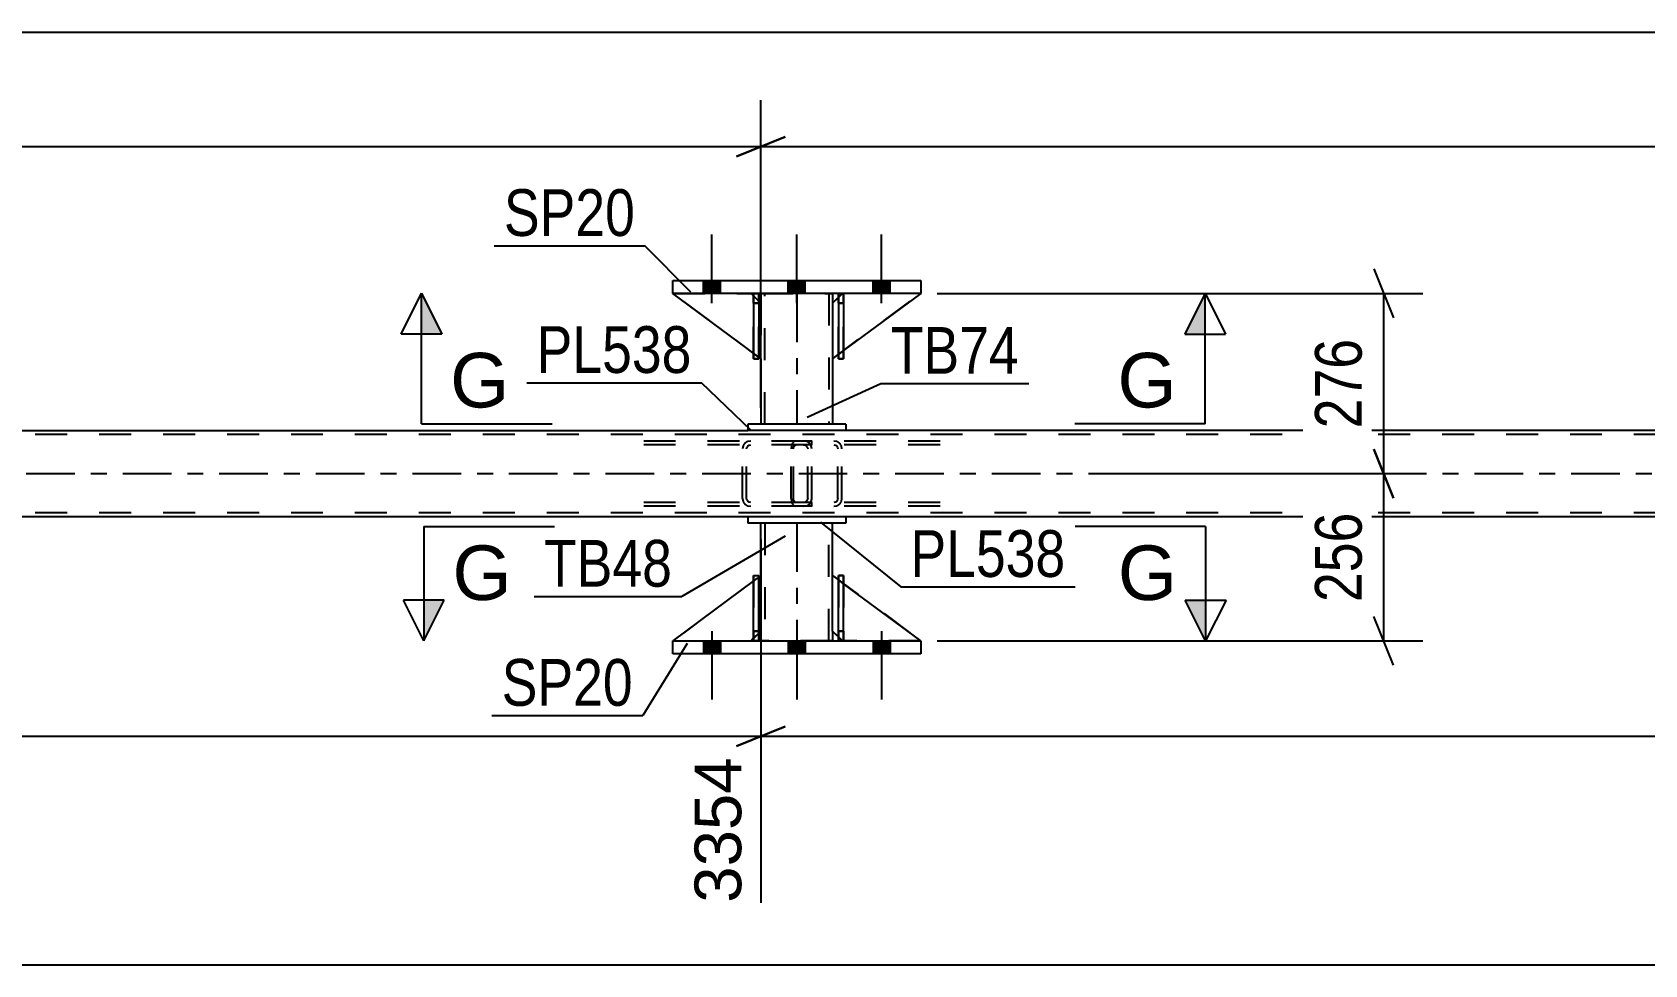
# Model space of a CAD drawing. Header units: millimetres. Extents: x 0 to 841, y 0 to 594.
# Drawn here: x 196.6 to 295.4, y 201.8 to 258.9 of the extents above; entities that cross this region are included whole.
import ezdxf

# ---------------------------------------------------------------- set-up
doc = ezdxf.new("R2010")
doc.units = ezdxf.units.MM
doc.linetypes.add('DXK_LINE_DOT2', pattern=[3.9198, 1.9599, -1.9599])
doc.linetypes.add('DXK_LINE_DOT3', pattern=[5.9187, 2.979, -0.9799, 0.9799, -0.9799])
doc.styles.add('Arial', font='ARIAL.TTF', dxfattribs={"height": 0.2})
doc.styles.add('Arial Narrow', font='ARIALN.TTF', dxfattribs={"height": 0.2})

# ---------------------------------------------------------------- blocks, each defined once
blk = doc.blocks.new('Part-318891418-4089 - 3954')
at = {"color": 2, "linetype": 'Continuous'}
for p, q in [((235.858, 221.656), (235.858, 221.656)), ((235.858, 220.856), (235.858, 221.656)), ((235.858, 221.656), (251.058, 221.656)), ((251.058, 221.656), (251.058, 221.656)), ((251.058, 221.656), (251.058, 220.856)), ((235.858, 220.856), (235.858, 220.856)), ((251.058, 220.856), (235.858, 220.856)), ((251.058, 220.856), (251.058, 220.856))]:
    blk.add_line(p, q, dxfattribs=at)
at = {"color": 7, "linetype": 'DXK_LINE_DOT2'}
for p, q in [((235.858, 220.856), (235.858, 221.656)), ((251.058, 221.656), (251.058, 220.856))]:
    blk.add_line(p, q, dxfattribs=at)
blk = doc.blocks.new('Part-318891418-4037 - 3954')
at = {"color": 2, "linetype": 'Continuous'}
for p, q in [((107.164, 234.536), (240.458, 234.536)), ((495.672, 234.536), (246.458, 234.536)), ((763.192, 229.256), (107.164, 229.256))]:
    blk.add_line(p, q, dxfattribs=at)
at = {"color": 7, "linetype": 'DXK_LINE_DOT2'}
for p, q in [((763.192, 234.296), (107.164, 234.296)), ((246.458, 234.536), (240.458, 234.536)), ((763.192, 229.496), (107.164, 229.496))]:
    blk.add_line(p, q, dxfattribs=at)
at = {"color": 7, "linetype": 'DXK_LINE_DOT3'}
blk.add_line((107.448, 231.896), (763.192, 231.896), dxfattribs=at)
blk = doc.blocks.new('Bolt-318891418-3974 - 3954')
at = {"linetype": 'Continuous'}
for points in [[(238.778, 243.736), (237.738, 243.736), (237.738, 242.936), (238.778, 242.936)], [(238.778, 243.736), (237.738, 243.736), (237.738, 242.936), (238.778, 242.936)], [(238.778, 243.736), (237.738, 243.736), (237.738, 242.936), (238.778, 242.936)], [(243.978, 243.736), (242.938, 243.736), (242.938, 242.936), (243.978, 242.936)], [(243.978, 243.736), (242.938, 243.736), (242.938, 242.936), (243.978, 242.936)], [(249.178, 243.736), (248.138, 243.736), (248.138, 242.936), (249.178, 242.936)], [(249.178, 243.736), (248.138, 243.736), (248.138, 242.936), (249.178, 242.936)], [(249.178, 243.736), (248.138, 243.736), (248.138, 242.936), (249.178, 242.936)]]:
    blk.add_hatch(color=1, dxfattribs=at).paths.add_polyline_path(points)
at = {"color": 1, "linetype": 'Continuous'}
for p, q in [((238.258, 242.336), (238.258, 246.536)), ((238.258, 242.336), (238.258, 246.536)), ((238.258, 242.336), (238.258, 246.536)), ((243.458, 242.336), (243.458, 246.536)), ((243.458, 242.336), (243.458, 246.536)), ((248.658, 242.336), (248.658, 246.536)), ((248.658, 242.336), (248.658, 246.536)), ((248.658, 242.336), (248.658, 246.536)), ((237.738, 242.936), (237.738, 243.736)), ((237.738, 242.936), (237.738, 243.736)), ((237.738, 242.936), (237.738, 243.736)), ((238.778, 242.936), (238.778, 243.736)), ((238.778, 242.936), (238.778, 243.736)), ((238.778, 242.936), (238.778, 243.736)), ((242.938, 242.936), (242.938, 243.736)), ((242.938, 242.936), (242.938, 243.736)), ((243.978, 242.936), (243.978, 243.736)), ((243.978, 242.936), (243.978, 243.736)), ((248.138, 242.936), (248.138, 243.736)), ((248.138, 242.936), (248.138, 243.736)), ((248.138, 242.936), (248.138, 243.736)), ((249.178, 242.936), (249.178, 243.736)), ((249.178, 242.936), (249.178, 243.736)), ((249.178, 242.936), (249.178, 243.736))]:
    blk.add_line(p, q, dxfattribs=at)
blk = doc.blocks.new('Bolt-318891418-3975 - 3954')
at = {"linetype": 'Continuous'}
for points in [[(237.738, 220.856), (238.778, 220.856), (238.778, 221.656), (237.738, 221.656)], [(237.738, 220.856), (238.778, 220.856), (238.778, 221.656), (237.738, 221.656)], [(237.738, 220.856), (238.778, 220.856), (238.778, 221.656), (237.738, 221.656)], [(242.938, 220.856), (243.978, 220.856), (243.978, 221.656), (242.938, 221.656)], [(242.938, 220.856), (243.978, 220.856), (243.978, 221.656), (242.938, 221.656)], [(248.138, 220.856), (249.178, 220.856), (249.178, 221.656), (248.138, 221.656)], [(248.138, 220.856), (249.178, 220.856), (249.178, 221.656), (248.138, 221.656)], [(248.138, 220.856), (249.178, 220.856), (249.178, 221.656), (248.138, 221.656)]]:
    blk.add_hatch(color=1, dxfattribs=at).paths.add_polyline_path(points)
at = {"color": 1, "linetype": 'Continuous'}
for p, q in [((237.738, 221.656), (237.738, 220.856)), ((237.738, 221.656), (237.738, 220.856)), ((237.738, 221.656), (237.738, 220.856)), ((238.258, 222.256), (238.258, 218.056)), ((238.258, 222.256), (238.258, 218.056)), ((238.258, 222.256), (238.258, 218.056)), ((238.778, 221.656), (238.778, 220.856)), ((238.778, 221.656), (238.778, 220.856)), ((238.778, 221.656), (238.778, 220.856)), ((242.938, 221.656), (242.938, 220.856)), ((242.938, 221.656), (242.938, 220.856)), ((243.458, 222.256), (243.458, 218.056)), ((243.458, 222.256), (243.458, 218.056)), ((243.978, 221.656), (243.978, 220.856)), ((243.978, 221.656), (243.978, 220.856)), ((248.138, 221.656), (248.138, 220.856)), ((248.138, 221.656), (248.138, 220.856)), ((248.138, 221.656), (248.138, 220.856)), ((248.658, 222.256), (248.658, 218.056)), ((248.658, 222.256), (248.658, 218.056)), ((248.658, 222.256), (248.658, 218.056)), ((249.178, 221.656), (249.178, 220.856)), ((249.178, 221.656), (249.178, 220.856)), ((249.178, 221.656), (249.178, 220.856))]:
    blk.add_line(p, q, dxfattribs=at)
blk = doc.blocks.new('Part-318891418-4092 - 3954')
at = {"color": 7, "linetype": 'DXK_LINE_DOT2'}
for p, q in [((240.812, 225.656), (241.132, 225.656)), ((240.812, 222.256), (240.812, 225.656)), ((240.812, 225.656), (240.812, 221.656)), ((241.132, 225.656), (241.132, 222.256)), ((241.132, 221.656), (241.132, 225.562)), ((241.132, 222.256), (240.812, 222.256)), ((240.812, 221.656), (240.812, 222.256)), ((241.132, 221.656), (240.812, 221.656)), ((241.132, 222.256), (241.132, 221.656)), ((241.132, 221.656), (241.132, 221.656))]:
    blk.add_line(p, q, dxfattribs=at)
blk = doc.blocks.new('Part-318891418-4181 - 3954')
at = {"color": 7, "linetype": 'DXK_LINE_DOT2'}
for p, q in [((240.812, 242.336), (240.812, 242.936)), ((240.812, 242.936), (240.812, 242.936)), ((240.812, 242.936), (240.812, 238.936)), ((240.812, 242.936), (241.132, 242.936)), ((240.812, 238.936), (240.812, 242.336)), ((240.812, 242.336), (241.132, 242.336)), ((241.132, 242.936), (241.132, 242.336)), ((241.132, 238.936), (241.132, 242.936)), ((241.132, 242.336), (241.132, 238.936)), ((240.812, 238.936), (241.132, 238.936))]:
    blk.add_line(p, q, dxfattribs=at)
blk = doc.blocks.new('Part-318891418-4104 - 3954')
at = {"color": 2, "linetype": 'Continuous'}
for p, q in [((246.458, 229.256), (240.458, 229.256)), ((240.458, 229.256), (240.458, 228.856)), ((246.458, 228.856), (240.458, 228.856)), ((246.458, 229.256), (246.458, 228.856))]:
    blk.add_line(p, q, dxfattribs=at)
blk = doc.blocks.new('Part-318891418-4084 - 3954')
at = {"color": 2, "linetype": 'Continuous'}
for p, q in [((235.858, 242.936), (235.858, 243.736)), ((235.858, 243.736), (251.058, 243.736)), ((251.058, 243.736), (251.058, 242.936)), ((251.058, 242.936), (235.858, 242.936))]:
    blk.add_line(p, q, dxfattribs=at)
blk = doc.blocks.new('Part-318891418-4195 - 3954')
at = {"color": 7, "linetype": 'DXK_LINE_DOT2'}
for p, q in [((243.876, 233.896), (233.021, 233.896)), ((243.876, 233.656), (233.021, 233.656)), ((240.169, 233.6), (240.13, 233.416)), ((240.13, 230.376), (240.13, 233.416)), ((240.385, 233.416), (240.405, 233.508)), ((240.385, 230.376), (240.385, 233.416)), ((240.405, 233.508), (240.46, 233.586)), ((240.641, 233.896), (240.445, 233.86)), ((240.46, 233.586), (240.543, 233.638)), ((240.543, 233.638), (240.641, 233.656)), ((244.071, 233.86), (243.876, 233.896)), ((243.876, 233.656), (243.973, 233.638)), ((243.973, 233.638), (244.056, 233.586)), ((244.056, 233.586), (244.112, 233.508)), ((244.112, 233.508), (244.131, 233.416)), ((244.131, 230.376), (244.131, 233.416)), ((244.386, 233.416), (244.348, 233.6)), ((244.386, 230.376), (244.386, 233.416)), ((240.13, 230.376), (240.169, 230.193)), ((240.405, 230.284), (240.385, 230.376)), ((244.131, 230.376), (244.112, 230.284)), ((244.348, 230.193), (244.386, 230.376)), ((243.876, 230.136), (233.021, 230.136)), ((243.876, 229.896), (233.021, 229.896)), ((240.46, 230.207), (240.405, 230.284)), ((240.445, 229.933), (240.641, 229.896)), ((240.543, 230.155), (240.46, 230.207)), ((240.641, 230.136), (240.543, 230.155)), ((243.973, 230.155), (243.876, 230.136)), ((243.876, 229.896), (244.071, 229.933)), ((244.056, 230.207), (243.973, 230.155)), ((244.112, 230.284), (244.056, 230.207))]:
    blk.add_line(p, q, dxfattribs=at)
for centre, start, end in [((240.621, 233.395), 110.75833, 155.68006), ((243.895, 233.395), 24.31994, 69.24167), ((240.621, 230.397), 204.31994, 249.24167), ((243.895, 230.397), 290.75833, 335.68006)]:
    blk.add_arc(centre, 0.496, start, end, dxfattribs=at)
blk = doc.blocks.new('Part-318891418-4090 - 3954')
at = {"color": 7, "linetype": 'DXK_LINE_DOT2'}
for p, q in [((246.258, 242.937), (245.658, 242.337)), ((245.658, 238.937), (251.058, 242.937)), ((245.658, 242.337), (245.658, 238.937)), ((251.058, 242.937), (246.258, 242.937))]:
    blk.add_line(p, q, dxfattribs=at)
blk = doc.blocks.new('Part-318891418-4091 - 3954')
at = {"color": 2, "linetype": 'Continuous'}
for p, q in [((246.012, 242.69), (245.658, 242.337)), ((245.658, 242.337), (245.658, 238.937)), ((251.058, 242.936), (246.331, 239.435)), ((245.658, 238.937), (246.011, 239.198))]:
    blk.add_line(p, q, dxfattribs=at)
at = {"color": 7, "linetype": 'DXK_LINE_DOT2'}
for p, q in [((246.258, 242.937), (246.012, 242.69)), ((251.058, 242.937), (246.258, 242.937)), ((251.058, 242.936), (251.058, 242.937)), ((251.058, 242.937), (251.058, 242.936)), ((246.331, 239.435), (246.011, 239.198))]:
    blk.add_line(p, q, dxfattribs=at)
blk = doc.blocks.new('Part-318891418-4093 - 3954')
at = {"color": 2, "linetype": 'Continuous'}
for p, q in [((246.012, 221.656), (246.011, 225.656)), ((246.011, 225.656), (246.331, 225.656)), ((246.332, 221.656), (246.331, 225.656)), ((246.011, 221.656), (246.012, 221.656)), ((246.332, 221.656), (246.012, 221.656))]:
    blk.add_line(p, q, dxfattribs=at)
at = {"color": 7, "linetype": 'DXK_LINE_DOT2'}
for p, q in [((246.011, 225.656), (246.011, 222.256)), ((246.331, 222.256), (246.331, 225.656)), ((246.011, 222.256), (246.011, 221.656)), ((246.011, 222.256), (246.331, 222.256)), ((246.012, 221.656), (246.011, 221.656)), ((246.012, 221.656), (246.012, 221.656)), ((246.331, 221.656), (246.331, 222.256)), ((246.332, 221.656), (246.332, 221.656))]:
    blk.add_line(p, q, dxfattribs=at)
blk = doc.blocks.new('Part-318891418-4094 - 3954')
at = {"color": 2, "linetype": 'Continuous'}
for p, q in [((240.812, 221.656), (240.812, 225.656)), ((240.812, 225.656), (241.132, 225.656)), ((241.132, 221.656), (241.132, 225.656)), ((240.812, 221.656), (240.812, 221.656)), ((241.132, 221.656), (240.812, 221.656))]:
    blk.add_line(p, q, dxfattribs=at)
at = {"color": 7, "linetype": 'DXK_LINE_DOT2'}
for p, q in [((240.812, 225.656), (240.812, 222.256)), ((241.132, 222.256), (241.132, 225.656)), ((240.812, 222.256), (240.812, 221.656)), ((240.812, 222.256), (241.132, 222.256)), ((240.812, 221.656), (240.812, 221.656)), ((240.812, 221.656), (240.812, 221.656)), ((241.132, 221.656), (241.132, 222.256)), ((241.132, 221.656), (241.132, 221.656))]:
    blk.add_line(p, q, dxfattribs=at)
blk = doc.blocks.new('Part-318891418-4099 - 3954')
at = {"color": 2, "linetype": 'Continuous'}
for p, q in [((241.258, 225.656), (241.258, 228.856)), ((245.658, 225.656), (245.658, 228.856)), ((241.258, 221.656), (241.258, 222.256)), ((245.658, 222.256), (245.658, 221.656))]:
    blk.add_line(p, q, dxfattribs=at)
at = {"color": 7, "linetype": 'DXK_LINE_DOT2'}
for p, q in [((245.658, 228.856), (241.258, 228.856)), ((241.498, 228.856), (241.498, 221.656)), ((245.418, 221.656), (245.418, 228.856)), ((241.258, 222.256), (241.258, 225.656)), ((245.658, 222.256), (245.658, 225.656)), ((245.658, 221.656), (241.258, 221.656))]:
    blk.add_line(p, q, dxfattribs=at)
at = {"color": 7, "linetype": 'DXK_LINE_DOT3'}
blk.add_line((243.458, 228.856), (243.458, 221.656), dxfattribs=at)
blk = doc.blocks.new('Part-318891418-4109 - 3954')
at = {"color": 2, "linetype": 'Continuous'}
for p, q in [((246.458, 234.936), (240.458, 234.936)), ((240.458, 234.936), (240.458, 234.536)), ((246.458, 234.536), (240.458, 234.536)), ((246.458, 234.936), (246.458, 234.536))]:
    blk.add_line(p, q, dxfattribs=at)
blk = doc.blocks.new('Part-318891418-4140 - 3954')
at = {"color": 2, "linetype": 'Continuous'}
for p, q in [((241.258, 242.936), (241.258, 242.337)), ((245.658, 242.936), (245.658, 242.336)), ((241.258, 238.937), (241.258, 234.936)), ((245.658, 238.936), (245.658, 234.936))]:
    blk.add_line(p, q, dxfattribs=at)
at = {"color": 7, "linetype": 'DXK_LINE_DOT2'}
for p, q in [((241.258, 242.936), (245.658, 242.936)), ((241.258, 242.337), (241.258, 238.937)), ((241.498, 234.936), (241.498, 242.936)), ((245.418, 242.936), (245.418, 234.936)), ((245.658, 242.336), (245.658, 238.936)), ((245.658, 234.936), (241.258, 234.936))]:
    blk.add_line(p, q, dxfattribs=at)
at = {"color": 7, "linetype": 'DXK_LINE_DOT3'}
blk.add_line((243.458, 242.936), (243.458, 234.936), dxfattribs=at)
blk = doc.blocks.new('Part-318891418-4141 - 3954')
at = {"color": 7, "linetype": 'DXK_LINE_DOT2'}
for p, q in [((245.658, 222.256), (245.658, 225.656)), ((245.658, 225.656), (251.058, 221.656)), ((246.258, 221.656), (245.658, 222.256)), ((251.058, 221.656), (246.258, 221.656))]:
    blk.add_line(p, q, dxfattribs=at)
blk = doc.blocks.new('Part-318891418-4142 - 3954')
at = {"color": 2, "linetype": 'Continuous'}
for p, q in [((245.658, 222.256), (245.658, 225.656)), ((245.658, 225.656), (246.011, 225.394)), ((251.058, 221.656), (246.331, 225.157)), ((246.012, 221.902), (245.658, 222.256))]:
    blk.add_line(p, q, dxfattribs=at)
at = {"color": 7, "linetype": 'DXK_LINE_DOT2'}
for p, q in [((246.331, 225.157), (246.011, 225.394)), ((246.012, 221.902), (246.258, 221.656)), ((246.258, 221.656), (251.058, 221.656))]:
    blk.add_line(p, q, dxfattribs=at)
blk = doc.blocks.new('Part-318891418-4143 - 3954')
at = {"color": 7, "linetype": 'DXK_LINE_DOT2'}
for p, q in [((241.258, 225.656), (235.858, 221.656)), ((241.258, 222.256), (241.258, 225.656)), ((241.258, 225.656), (241.258, 222.256)), ((235.858, 221.656), (240.658, 221.656)), ((240.658, 221.656), (241.258, 222.256)), ((241.258, 222.256), (240.658, 221.656)), ((241.258, 222.256), (241.258, 222.256))]:
    blk.add_line(p, q, dxfattribs=at)
blk = doc.blocks.new('Part-318891418-4144 - 3954')
at = {"color": 7, "linetype": 'DXK_LINE_DOT2'}
for p, q in [((241.132, 225.562), (240.812, 225.325)), ((241.258, 222.256), (241.258, 225.656)), ((235.858, 221.656), (235.858, 221.656)), ((235.858, 221.656), (240.658, 221.656)), ((241.258, 222.256), (240.658, 221.656)), ((241.132, 222.13), (240.812, 221.81))]:
    blk.add_line(p, q, dxfattribs=at)
at = {"color": 2, "linetype": 'Continuous'}
for p, q in [((241.258, 225.656), (241.132, 225.562)), ((241.258, 222.256), (241.258, 225.656)), ((240.812, 225.325), (235.858, 221.656)), ((240.812, 221.81), (240.658, 221.656)), ((241.258, 222.256), (241.132, 222.13)), ((241.258, 222.256), (241.258, 222.256))]:
    blk.add_line(p, q, dxfattribs=at)
blk = doc.blocks.new('Part-318891418-4145 - 3954')
at = {"color": 7, "linetype": 'DXK_LINE_DOT2'}
for p, q in [((246.332, 225.656), (246.012, 225.656)), ((246.012, 222.256), (246.012, 225.656)), ((246.012, 225.656), (246.012, 221.656)), ((246.332, 225.656), (246.332, 222.256)), ((246.332, 221.656), (246.332, 225.656)), ((246.332, 222.256), (246.012, 222.256)), ((246.012, 221.656), (246.012, 222.256)), ((246.332, 221.656), (246.012, 221.656)), ((246.332, 222.256), (246.332, 221.656)), ((246.332, 221.656), (246.332, 221.656))]:
    blk.add_line(p, q, dxfattribs=at)
blk = doc.blocks.new('Part-318891418-4178 - 3954')
at = {"color": 7, "linetype": 'DXK_LINE_DOT2'}
for p, q in [((235.858, 242.936), (240.658, 242.937)), ((241.258, 238.937), (235.858, 242.936)), ((240.658, 242.937), (241.258, 242.337)), ((241.258, 242.337), (240.658, 242.937)), ((241.258, 242.337), (241.258, 238.937)), ((241.258, 242.337), (241.258, 242.337)), ((241.258, 242.337), (241.258, 238.937))]:
    blk.add_line(p, q, dxfattribs=at)
blk = doc.blocks.new('Part-318891418-4179 - 3954')
at = {"color": 7, "linetype": 'DXK_LINE_DOT2'}
for p, q in [((240.658, 242.937), (235.858, 242.936)), ((235.858, 242.936), (235.858, 242.936)), ((240.658, 242.937), (241.258, 242.337)), ((241.132, 242.463), (240.812, 242.783)), ((241.258, 242.337), (241.258, 238.937)), ((241.132, 239.03), (240.812, 239.267))]:
    blk.add_line(p, q, dxfattribs=at)
at = {"color": 2, "linetype": 'Continuous'}
for p, q in [((240.812, 239.267), (235.858, 242.936)), ((240.812, 242.783), (240.658, 242.937)), ((241.258, 242.337), (241.132, 242.463)), ((241.258, 242.337), (241.258, 242.337)), ((241.258, 238.937), (241.258, 242.337)), ((241.132, 239.03), (241.258, 238.937)), ((241.258, 238.937), (241.258, 238.937))]:
    blk.add_line(p, q, dxfattribs=at)
blk = doc.blocks.new('Part-318891418-4180 - 3954')
at = {"color": 7, "linetype": 'DXK_LINE_DOT2'}
for p, q in [((246.012, 242.336), (246.012, 242.936)), ((246.012, 242.936), (246.012, 242.936)), ((246.012, 242.936), (246.012, 238.936)), ((246.012, 242.936), (246.332, 242.936)), ((246.012, 238.936), (246.012, 242.336)), ((246.012, 242.336), (246.332, 242.336)), ((246.332, 242.936), (246.332, 242.336)), ((246.332, 238.936), (246.332, 242.936)), ((246.332, 242.336), (246.332, 238.936)), ((246.012, 238.936), (246.332, 238.936))]:
    blk.add_line(p, q, dxfattribs=at)
blk = doc.blocks.new('Part-318891418-4182 - 3954')
at = {"color": 2, "linetype": 'Continuous'}
for p, q in [((246.332, 242.936), (246.011, 242.936)), ((246.012, 242.936), (246.011, 238.936)), ((246.331, 242.936), (246.332, 242.936)), ((246.332, 242.936), (246.331, 238.936)), ((246.331, 238.936), (246.011, 238.936))]:
    blk.add_line(p, q, dxfattribs=at)
at = {"color": 7, "linetype": 'DXK_LINE_DOT2'}
for p, q in [((246.011, 242.936), (246.011, 242.336)), ((246.331, 242.336), (246.011, 242.336)), ((246.011, 242.336), (246.011, 238.936)), ((246.012, 242.936), (246.012, 242.936)), ((246.331, 242.336), (246.331, 242.936)), ((246.331, 238.936), (246.331, 242.336)), ((246.332, 242.936), (246.332, 242.936))]:
    blk.add_line(p, q, dxfattribs=at)
blk = doc.blocks.new('Part-318891418-4183 - 3954')
at = {"color": 2, "linetype": 'Continuous'}
for p, q in [((241.132, 242.936), (240.812, 242.936)), ((240.812, 242.936), (240.812, 238.936)), ((241.132, 242.936), (241.132, 242.936)), ((241.132, 242.936), (241.132, 238.936)), ((241.132, 238.936), (240.812, 238.936))]:
    blk.add_line(p, q, dxfattribs=at)
at = {"color": 7, "linetype": 'DXK_LINE_DOT2'}
for p, q in [((240.812, 242.936), (240.812, 242.336)), ((240.812, 242.936), (240.812, 242.936)), ((241.132, 242.336), (240.812, 242.336)), ((240.812, 242.336), (240.812, 238.936)), ((241.132, 242.336), (241.132, 242.936)), ((241.132, 242.936), (241.132, 242.936)), ((241.132, 238.936), (241.132, 242.336))]:
    blk.add_line(p, q, dxfattribs=at)
blk = doc.blocks.new('Part-318891418-4187 - 3954')
at = {"color": 7, "linetype": 'DXK_LINE_DOT2'}
for p, q in [((243.144, 233.6), (243.123, 233.416)), ((243.123, 230.376), (243.123, 233.416)), ((243.203, 233.756), (243.144, 233.6)), ((243.291, 233.86), (243.203, 233.756)), ((243.259, 233.416), (243.269, 233.508)), ((243.259, 230.376), (243.259, 233.416)), ((243.269, 233.508), (243.298, 233.586)), ((243.394, 233.896), (243.291, 233.86)), ((243.298, 233.586), (243.342, 233.638)), ((243.342, 233.638), (243.394, 233.656)), ((252.254, 233.896), (243.394, 233.896)), ((252.254, 233.656), (243.394, 233.656)), ((244.386, 233.656), (244.386, 233.896)), ((245.921, 233.86), (245.729, 233.896)), ((245.729, 233.656), (245.825, 233.638)), ((245.825, 233.638), (245.907, 233.586)), ((245.907, 233.586), (245.961, 233.508)), ((245.961, 233.508), (245.98, 233.416)), ((245.98, 230.376), (245.98, 233.416)), ((246.232, 233.416), (246.193, 233.6)), ((246.232, 230.376), (246.232, 233.416)), ((243.123, 230.376), (243.144, 230.193)), ((243.269, 230.284), (243.259, 230.376)), ((245.98, 230.376), (245.961, 230.284)), ((246.193, 230.193), (246.232, 230.376)), ((243.144, 230.193), (243.203, 230.037)), ((243.203, 230.037), (243.291, 229.933)), ((243.298, 230.207), (243.269, 230.284)), ((243.291, 229.933), (243.394, 229.896)), ((243.342, 230.155), (243.298, 230.207)), ((243.394, 230.136), (243.342, 230.155)), ((252.254, 230.136), (243.394, 230.136)), ((252.254, 229.896), (243.394, 229.896)), ((244.386, 229.896), (244.386, 230.136)), ((245.825, 230.155), (245.729, 230.136)), ((245.729, 229.896), (245.921, 229.933)), ((245.907, 230.207), (245.825, 230.155)), ((245.961, 230.284), (245.907, 230.207))]:
    blk.add_line(p, q, dxfattribs=at)
for centre, start, end in [((245.743, 233.401), 23.84942, 68.80591), ((245.743, 230.391), 291.19409, 336.15058)]:
    blk.add_arc(centre, 0.492, start, end, dxfattribs=at)
blk = doc.blocks.new('StraightDimension-318891418-4376 - 3954')
at = {"color": 7, "linetype": 'Continuous'}
for p, q in [((241.258, 235.936), (241.258, 254.78)), ((239.758, 251.33), (242.758, 252.53)), ((107.101, 251.93), (241.258, 251.93))]:
    blk.add_line(p, q, dxfattribs=at)
blk = doc.blocks.new('StraightDimension-318891418-4410 - 3954')
at = {"color": 7, "linetype": 'Continuous'}
for p, q in [((241.258, 227.856), (241.258, 205.614)), ((242.758, 216.409), (239.758, 215.209)), ((241.258, 215.809), (496.472, 215.809))]:
    blk.add_line(p, q, dxfattribs=at)
blk = doc.blocks.new('StraightDimension-318891418-4235 - 3954')
at = {"color": 7, "linetype": 'Continuous'}
for p, q in [((278.839, 244.437), (280.039, 241.437)), ((252.058, 242.937), (281.839, 242.937)), ((279.439, 231.896), (279.439, 242.937)), ((280.039, 230.396), (278.839, 233.396)), ((263.03, 231.896), (281.839, 231.896))]:
    blk.add_line(p, q, dxfattribs=at)
at = {"color": 0}
blk.add_wipeout([(278.689, 240.759), (274.489, 240.759), (274.489, 234.074), (278.689, 234.074)], dxfattribs=at)
at = {"color": 3, "style": 'Arial Narrow'}
blk.add_text('276', height=2.8633, rotation=90.00021, dxfattribs=at).set_placement((278.089, 234.674))
blk = doc.blocks.new('StraightDimension-318891418-4264 - 3954')
at = {"color": 7, "linetype": 'Continuous'}
for p, q in [((278.839, 233.396), (280.039, 230.396)), ((263.03, 231.896), (281.839, 231.896)), ((279.439, 221.656), (279.439, 231.896)), ((280.039, 220.156), (278.839, 223.156)), ((252.058, 221.656), (281.839, 221.656))]:
    blk.add_line(p, q, dxfattribs=at)
at = {"color": 0}
blk.add_wipeout([(278.689, 230.118), (274.489, 230.118), (274.489, 223.434), (278.689, 223.434)], dxfattribs=at)
at = {"color": 3, "style": 'Arial Narrow'}
blk.add_text('256', height=2.8633, rotation=90.00021, dxfattribs=at).set_placement((278.089, 224.034))
blk = doc.blocks.new('StraightDimension-318891418-4294 - 3954')
at = {"color": 7, "linetype": 'Continuous'}
blk.add_line((105.965, 201.818), (772.452, 201.818), dxfattribs=at)
blk = doc.blocks.new('StraightDimension-318891418-4314 - 3954')
at = {"color": 7, "linetype": 'Continuous'}
blk.add_line((106.6, 258.931), (771.812, 258.931), dxfattribs=at)
blk = doc.blocks.new('StraightDimension-318891418-4366 - 3954')
at = {"color": 7, "linetype": 'Continuous'}
for p, q in [((241.258, 235.936), (241.258, 254.78)), ((242.758, 252.53), (239.758, 251.33)), ((241.258, 251.93), (496.472, 251.93))]:
    blk.add_line(p, q, dxfattribs=at)
blk = doc.blocks.new('StraightDimension-318891418-4420 - 3954')
at = {"color": 7, "linetype": 'Continuous'}
for p, q in [((241.258, 227.856), (241.258, 205.614)), ((107.101, 215.809), (241.258, 215.809)), ((239.758, 215.209), (242.758, 216.409))]:
    blk.add_line(p, q, dxfattribs=at)
at = {"color": 0, "linetype": 'Continuous'}
blk.add_wipeout([(240.658, 215.109), (236.458, 215.109), (236.458, 205.014), (240.658, 205.014)], dxfattribs=at)
at = {"color": 3, "linetype": 'Continuous', "style": 'Arial'}
blk.add_text('3354', height=2.8652, rotation=90.00021, dxfattribs=at).set_placement((240.058, 205.614))
blk = doc.blocks.new('Mark-318891418-4105 - 3954')
at = {"color": 30, "linetype": 'Continuous'}
for p in [(226.917, 237.466), (240.651, 234.567)]:
    blk.add_line(p, (237.621, 237.466), dxfattribs=at)
at = {"color": 0}
blk.add_wipeout([(237.021, 238.066), (237.021, 241.066), (227.517, 241.066), (227.517, 238.066)], dxfattribs=at)
blk.add_wipeout([(237.021, 238.066), (237.021, 241.066), (227.517, 241.066), (227.517, 238.066)], dxfattribs=at)
at = {"color": 3, "style": 'Arial Narrow'}
blk.add_text('PL538', height=2.8633, dxfattribs=at).set_placement((227.517, 238.066))
blk = doc.blocks.new('Mark-318891418-4100 - 3954')
at = {"color": 30, "linetype": 'Continuous'}
for p, q in [((244.912, 228.932), (249.829, 224.971)), ((249.829, 224.971), (260.533, 224.971))]:
    blk.add_line(p, q, dxfattribs=at)
at = {"color": 0}
blk.add_wipeout([(259.933, 225.571), (259.933, 228.571), (250.429, 228.571), (250.429, 225.571)], dxfattribs=at)
blk.add_wipeout([(259.933, 225.571), (259.933, 228.571), (250.429, 228.571), (250.429, 225.571)], dxfattribs=at)
at = {"color": 3, "style": 'Arial Narrow'}
blk.add_text('PL538', height=2.8633, dxfattribs=at).set_placement((250.429, 225.571))
blk = doc.blocks.new('Mark-318891418-4080 - 3954')
at = {"color": 30, "linetype": 'Continuous'}
for p in [(224.912, 245.856), (236.975, 243.015)]:
    blk.add_line(p, (234.152, 245.856), dxfattribs=at)
at = {"color": 0}
blk.add_wipeout([(233.552, 246.456), (233.552, 249.456), (225.512, 249.456), (225.512, 246.456)], dxfattribs=at)
blk.add_wipeout([(233.552, 246.456), (233.552, 249.456), (225.512, 249.456), (225.512, 246.456)], dxfattribs=at)
at = {"color": 3, "style": 'Arial Narrow'}
blk.add_text('SP20', height=2.8633, dxfattribs=at).set_placement((225.512, 246.456))
blk = doc.blocks.new('Mark-318891418-4085 - 3954')
at = {"color": 30, "linetype": 'Continuous'}
for p in [(236.746, 221.484), (224.777, 217.079)]:
    blk.add_line(p, (234.016, 217.079), dxfattribs=at)
at = {"color": 0}
blk.add_wipeout([(233.416, 217.679), (233.416, 220.679), (225.377, 220.679), (225.377, 217.679)], dxfattribs=at)
blk.add_wipeout([(233.416, 217.679), (233.416, 220.679), (225.377, 220.679), (225.377, 217.679)], dxfattribs=at)
at = {"color": 3, "style": 'Arial Narrow'}
blk.add_text('SP20', height=2.8633, dxfattribs=at).set_placement((225.377, 217.679))
blk = doc.blocks.new('Mark-318891418-4095 - 3954')
at = {"color": 30, "linetype": 'Continuous'}
for p in [(242.746, 228.075), (227.368, 224.375)]:
    blk.add_line(p, (236.422, 224.375), dxfattribs=at)
at = {"color": 0}
blk.add_wipeout([(235.822, 224.975), (235.822, 227.975), (227.968, 227.975), (227.968, 224.975)], dxfattribs=at)
blk.add_wipeout([(235.822, 224.975), (235.822, 227.975), (227.968, 227.975), (227.968, 224.975)], dxfattribs=at)
at = {"color": 3, "style": 'Arial Narrow'}
blk.add_text('TB48', height=2.8633, dxfattribs=at).set_placement((227.968, 224.975))
blk = doc.blocks.new('Mark-318891418-4136 - 3954')
at = {"color": 30, "linetype": 'Continuous'}
for p, q in [((244.095, 235.35), (248.621, 237.411)), ((248.621, 237.411), (257.675, 237.411))]:
    blk.add_line(p, q, dxfattribs=at)
at = {"color": 0}
blk.add_wipeout([(257.075, 238.011), (257.075, 241.011), (249.221, 241.011), (249.221, 238.011)], dxfattribs=at)
blk.add_wipeout([(257.075, 238.011), (257.075, 241.011), (249.221, 241.011), (249.221, 238.011)], dxfattribs=at)
at = {"color": 3, "style": 'Arial Narrow'}
blk.add_text('TB74', height=2.8633, dxfattribs=at).set_placement((249.221, 238.011))
blk = doc.blocks.new('SectionMark-318891418-4459 - 3954')
at = {"linetype": 'Continuous'}
for points in [[(221.712, 240.45), (220.462, 240.45), (220.462, 242.95)], [(268.496, 240.45), (267.246, 240.45), (268.496, 242.95)]]:
    blk.add_hatch(color=6, dxfattribs=at).paths.add_polyline_path(points)
at = {"color": 6, "linetype": 'Continuous'}
for p, q in [((219.212, 240.45), (220.462, 242.95)), ((220.462, 234.95), (220.462, 242.95)), ((220.462, 242.95), (221.712, 240.45)), ((268.496, 242.95), (267.246, 240.45)), ((268.496, 234.95), (268.496, 242.95)), ((268.496, 242.95), (269.746, 240.45)), ((221.712, 240.45), (219.212, 240.45)), ((267.246, 240.45), (269.746, 240.45)), ((220.462, 234.95), (228.462, 234.95)), ((268.496, 234.95), (260.496, 234.95))]:
    blk.add_line(p, q, dxfattribs=at)
at = {"color": 0, "linetype": 'Continuous'}
for points in [[(225.841, 235.95), (225.841, 239.45), (222.212, 239.45), (222.212, 235.95)], [(266.746, 235.95), (266.746, 239.45), (263.116, 239.45), (263.116, 235.95)]]:
    blk.add_wipeout(points, dxfattribs=at)
at = {"color": 3, "linetype": 'Continuous', "style": 'Arial'}
for p in [(222.212, 235.95), (263.116, 235.95)]:
    blk.add_text('G', height=3.343, dxfattribs=at).set_placement(p)
blk = doc.blocks.new('SectionMark-318891418-4461 - 3954')
at = {"linetype": 'Continuous'}
for points in [[(220.604, 224.156), (221.854, 224.156), (220.604, 221.656)], [(267.271, 224.156), (268.521, 224.156), (268.521, 221.656)]]:
    blk.add_hatch(color=6, dxfattribs=at).paths.add_polyline_path(points)
at = {"color": 6, "linetype": 'Continuous'}
for p, q in [((220.604, 228.656), (228.604, 228.656)), ((220.604, 228.656), (220.604, 221.656)), ((268.521, 228.656), (260.521, 228.656)), ((268.521, 228.656), (268.521, 221.656)), ((220.604, 221.656), (219.354, 224.156)), ((221.854, 224.156), (219.354, 224.156)), ((220.604, 221.656), (221.854, 224.156)), ((267.271, 224.156), (269.771, 224.156)), ((268.521, 221.656), (267.271, 224.156)), ((269.771, 224.156), (268.521, 221.656))]:
    blk.add_line(p, q, dxfattribs=at)
at = {"color": 0, "linetype": 'Continuous'}
for points in [[(225.984, 224.156), (225.984, 227.656), (222.354, 227.656), (222.354, 224.156)], [(266.771, 224.156), (266.771, 227.656), (263.141, 227.656), (263.141, 224.156)]]:
    blk.add_wipeout(points, dxfattribs=at)
at = {"color": 3, "linetype": 'Continuous', "style": 'Arial'}
for p in [(222.354, 224.156), (263.141, 224.156)]:
    blk.add_text('G', height=3.343, dxfattribs=at).set_placement(p)

msp = doc.modelspace()

# ---------------------------------------------------------------- block references
for name in ['Bolt-318891418-3974 - 3954', 'Part-318891418-4084 - 3954', 'Part-318891418-4178 - 3954', 'Part-318891418-4179 - 3954', 'Part-318891418-4181 - 3954', 'Part-318891418-4183 - 3954', 'Part-318891418-4140 - 3954', 'Part-318891418-4090 - 3954', 'Part-318891418-4091 - 3954', 'Part-318891418-4182 - 3954', 'Part-318891418-4180 - 3954', 'Part-318891418-4037 - 3954', 'Part-318891418-4109 - 3954', 'Part-318891418-4195 - 3954', 'Part-318891418-4187 - 3954', 'Part-318891418-4104 - 3954', 'Part-318891418-4099 - 3954', 'Part-318891418-4143 - 3954', 'Part-318891418-4144 - 3954', 'Part-318891418-4092 - 3954', 'Part-318891418-4094 - 3954', 'Part-318891418-4141 - 3954', 'Part-318891418-4142 - 3954', 'Part-318891418-4093 - 3954', 'Part-318891418-4145 - 3954', 'Part-318891418-4089 - 3954', 'Bolt-318891418-3975 - 3954']:
    msp.add_blockref(name, (0, 0))

# ---------------------------------------------------------------- next in the draw order: block references
for name in ['StraightDimension-318891418-4376 - 3954', 'StraightDimension-318891418-4235 - 3954', 'StraightDimension-318891418-4410 - 3954']:
    msp.add_blockref(name, (0, 0))

# ---------------------------------------------------------------- next in the draw order: block references
for name in ['StraightDimension-318891418-4314 - 3954', 'StraightDimension-318891418-4264 - 3954']:
    msp.add_blockref(name, (0, 0))

# ---------------------------------------------------------------- next in the draw order: block references
for name in ['StraightDimension-318891418-4366 - 3954', 'Mark-318891418-4080 - 3954', 'Mark-318891418-4100 - 3954', 'StraightDimension-318891418-4294 - 3954']:
    msp.add_blockref(name, (0, 0))

# ---------------------------------------------------------------- next in the draw order: block references
for name in ['Mark-318891418-4105 - 3954', 'Mark-318891418-4136 - 3954', 'StraightDimension-318891418-4420 - 3954']:
    msp.add_blockref(name, (0, 0))

# ---------------------------------------------------------------- next in the draw order: block references
for name in ['SectionMark-318891418-4459 - 3954', 'Mark-318891418-4095 - 3954', 'Mark-318891418-4085 - 3954']:
    msp.add_blockref(name, (0, 0))

# ---------------------------------------------------------------- next in the draw order: block references
msp.add_blockref('SectionMark-318891418-4461 - 3954', (0, 0))

doc.saveas('drawing.dxf')
